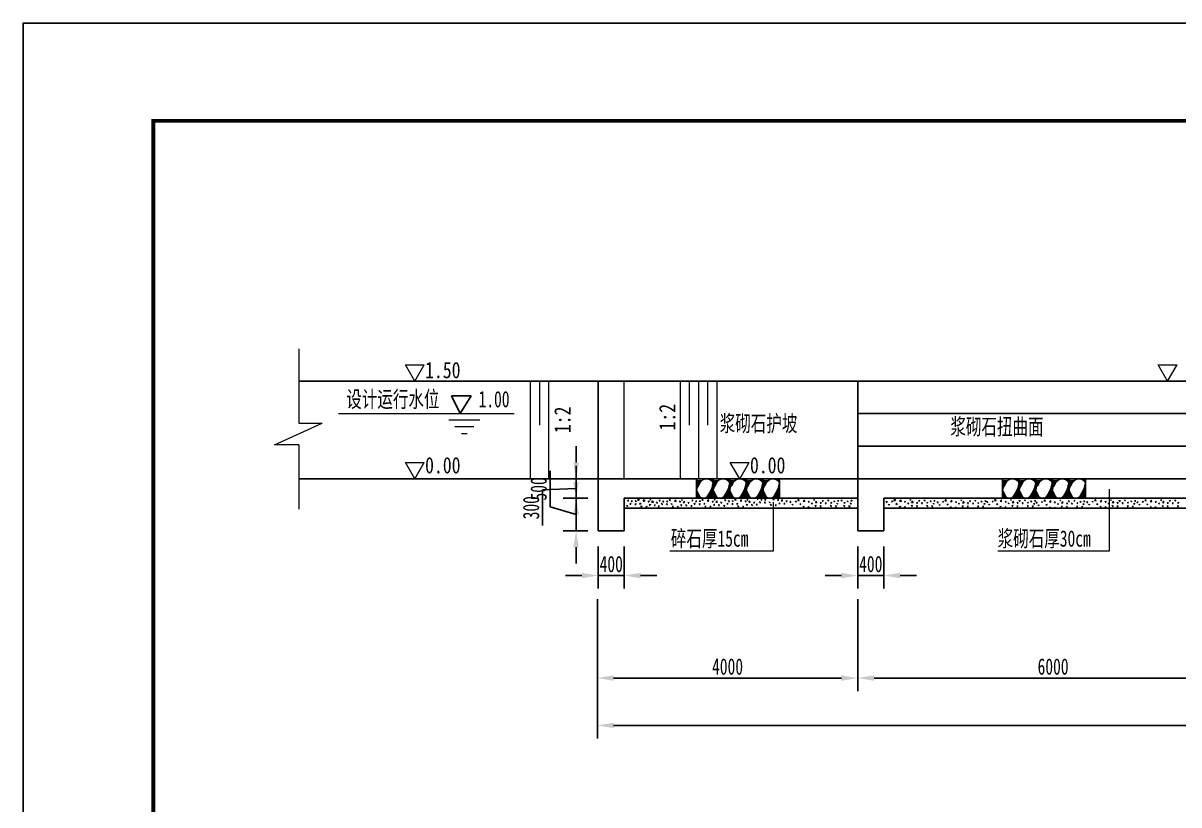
# Model space of a CAD drawing. Header units: millimetres. Extents: x 88 to 508, y 77 to 374.
# Drawn here: x 88.1 to 265.6, y 253.8 to 373.8 of the extents above; entities that cross this region are included whole.
import ezdxf
from ezdxf.lldxf.tags import DXFTag

# ---------------------------------------------------------------- set-up
doc = ezdxf.new("R2010")
doc.units = ezdxf.units.MM
doc.header["$LTSCALE"] = 35
doc.header["$PDMODE"] = 2
doc.header["$PDSIZE"] = 5
for name, color, linetype in [('SG001轮廓', 2, 'Continuous'), ('SG002辅助', 7, 'Continuous'), ('SG004标注', 9, 'Continuous'), ('SG006填充', 4, 'Continuous')]:
    doc.layers.add(name, color=color, linetype=linetype)
doc.styles.add('GB', font='SIMFANG.TTF', dxfattribs={"width": 0.7})
doc.styles.add('文字', font='SIMFANG.TTF', dxfattribs={"width": 0.8, "height": 2})
tags = doc.linetypes.add('DASHED2', pattern=[9.525, 6.35, -3.175]).pattern_tags.tags
tags[6:7] = [DXFTag(74, 4), DXFTag(75, 0), DXFTag(340, '0'), DXFTag(46, 1.0), DXFTag(50, 0.0), DXFTag(44, 0.0), DXFTag(45, 0.0)]
tags[4:5] = [DXFTag(74, 4), DXFTag(75, 0), DXFTag(340, '0'), DXFTag(46, 1.0), DXFTag(50, 0.0), DXFTag(44, 0.0), DXFTag(45, 0.0)]
doc.dimstyles.new('200', dxfattribs={"dimscale": 0, "dimtxt": 3, "dimasz": 2, "dimexe": 2, "dimexo": 0, "dimgap": 1, "dimtad": 1, "dimdec": 0, "dimlfac": 200, "dimdsep": 46, "dimtxsty": 'GB', "dimblk1": 'ARCHTICK', "dimblk2": 'ARCHTICK', "dimsah": 1, "dimcen": 2.5, "dimdle": 1.5, "dimclrd": 3, "dimclre": 3, "dimclrt": 7, "dimadec": 0, "dimazin": 0, "dimtfac": 1, "dimtdec": 4, "dimtmove": 1, "dimatfit": 3, "dimldrblk": 'ARCHTICK', "dimfxl": 1, "dimtolj": 1, "dimtzin": 0, "dimarcsym": 0})

# ---------------------------------------------------------------- blocks, each defined once
blk = doc.blocks.new('*D17')
at = {"layer": 'Defpoints', "color": 0, "transparency": 16777216}
for p in [(216.32, 285.43), (276.32, 285.43), (216.32, 273.3)]:
    blk.add_point(p, dxfattribs=at)
at = {"layer": 'SG002辅助', "color": 9, "lineweight": -2, "transparency": 16777216}
for p, q in [((216.32, 285.43), (216.32, 271.3)), ((276.32, 285.43), (276.32, 271.3)), ((273.82, 273.3), (218.82, 273.3))]:
    blk.add_line(p, q, dxfattribs=at)
at = {"layer": 'SG002辅助', "color": 9, "transparency": 16777216}
for points in [[(218.82, 273.71), (218.82, 272.88), (216.32, 273.3)], [(273.82, 273.71), (273.82, 272.88), (276.32, 273.3)]]:
    blk.add_solid(points, dxfattribs=at)
at = {"layer": 'SG002辅助', "color": 3, "lineweight": 13, "transparency": 16777216, "insert": (246.32, 275.05), "char_height": 2.5, "attachment_point": 5, "style": 'GB'}
blk.add_mtext('\\A1;6000', dxfattribs=at)
blk = doc.blocks.new('_ARCHTICK')
at = {"color": 0, "linetype": 'ByBlock', "const_width": 0.15}
blk.add_lwpolyline([(-0.5, -0.5), (0.5, 0.5)], dxfattribs=at)
blk = doc.blocks.new('*D44')
at = {"layer": 'Defpoints', "color": 0, "transparency": 16777216}
for p in [(176.32, 285.43), (216.32, 285.43), (176.32, 273.3)]:
    blk.add_point(p, dxfattribs=at)
at = {"layer": 'SG002辅助', "color": 9, "lineweight": -2, "transparency": 16777216}
for p, q in [((176.32, 285.43), (176.32, 271.3)), ((216.32, 285.43), (216.32, 271.3)), ((213.82, 273.3), (178.82, 273.3))]:
    blk.add_line(p, q, dxfattribs=at)
at = {"layer": 'SG002辅助', "color": 9, "transparency": 16777216}
for points in [[(178.82, 273.71), (178.82, 272.88), (176.32, 273.3)], [(213.82, 273.71), (213.82, 272.88), (216.32, 273.3)]]:
    blk.add_solid(points, dxfattribs=at)
at = {"layer": 'SG002辅助', "color": 3, "lineweight": 13, "transparency": 16777216, "insert": (196.32, 275.05), "char_height": 2.5, "attachment_point": 5, "style": 'GB'}
blk.add_mtext('\\A1;4000', dxfattribs=at)
blk = doc.blocks.new('*D45')
at = {"layer": 'Defpoints', "color": 0, "transparency": 16777216}
for p in [(176.32, 285.43), (456.32, 285.43), (456.32, 266.02)]:
    blk.add_point(p, dxfattribs=at)
at = {"layer": 'SG002辅助', "color": 9, "lineweight": -2, "transparency": 16777216}
for p, q in [((176.32, 285.43), (176.32, 264.02)), ((456.32, 285.43), (456.32, 264.02)), ((178.82, 266.02), (453.82, 266.02))]:
    blk.add_line(p, q, dxfattribs=at)
at = {"layer": 'SG002辅助', "color": 9, "transparency": 16777216}
for points in [[(178.82, 266.44), (178.82, 265.61), (176.32, 266.02)], [(453.82, 266.44), (453.82, 265.61), (456.32, 266.02)]]:
    blk.add_solid(points, dxfattribs=at)
at = {"layer": 'SG002辅助', "color": 3, "lineweight": 13, "transparency": 16777216, "insert": (316.32, 267.77), "char_height": 2.5, "attachment_point": 5, "style": 'GB'}
blk.add_mtext('\\A1;28000', dxfattribs=at)
blk = doc.blocks.new('*D46')
at = {"layer": 'Defpoints', "color": 0, "transparency": 16777216}
for p in [(176.45, 293.48), (180.45, 293.48), (180.45, 289.04)]:
    blk.add_point(p, dxfattribs=at)
at = {"layer": 'SG002辅助', "color": 9, "lineweight": -2, "transparency": 16777216}
for p, q in [((176.45, 293.48), (176.45, 287.04)), ((180.45, 293.48), (180.45, 287.04)), ((173.95, 289.04), (171.45, 289.04)), ((176.45, 289.04), (180.45, 289.04)), ((182.95, 289.04), (185.45, 289.04))]:
    blk.add_line(p, q, dxfattribs=at)
at = {"layer": 'SG002辅助', "color": 9, "transparency": 16777216}
for points in [[(173.95, 289.45), (173.95, 288.62), (176.45, 289.04)], [(182.95, 289.45), (182.95, 288.62), (180.45, 289.04)]]:
    blk.add_solid(points, dxfattribs=at)
at = {"layer": 'SG002辅助', "color": 3, "lineweight": 13, "transparency": 16777216, "insert": (178.45, 290.79), "char_height": 2.5, "attachment_point": 5, "style": 'GB'}
blk.add_mtext('\\A1;400', dxfattribs=at)
blk = doc.blocks.new('*D47')
at = {"layer": 'Defpoints', "color": 0, "transparency": 16777216}
for p in [(174.87, 303.89), (173.05, 300.89), (174.87, 300.89)]:
    blk.add_point(p, dxfattribs=at)
at = {"layer": 'SG002辅助', "color": 9, "lineweight": -2, "transparency": 16777216}
for p, q in [((173.05, 306.39), (173.05, 308.89)), ((174.87, 303.89), (171.05, 303.89)), ((173.05, 303.89), (173.05, 300.89)), ((173.05, 303.89), (173.05, 300.89)), ((173.05, 302.39), (167.9, 302.2)), ((167.9, 302.2), (167.9, 296.7)), ((174.87, 300.89), (171.05, 300.89)), ((173.05, 298.39), (173.05, 295.89))]:
    blk.add_line(p, q, dxfattribs=at)
at = {"layer": 'SG002辅助', "color": 9, "transparency": 16777216}
for points in [[(172.63, 306.39), (173.47, 306.39), (173.05, 303.89)], [(172.63, 298.39), (173.47, 298.39), (173.05, 300.89)]]:
    blk.add_solid(points, dxfattribs=at)
at = {"layer": 'SG002辅助', "color": 3, "lineweight": 13, "transparency": 16777216, "insert": (166.15, 299.45), "char_height": 2.5, "attachment_point": 5, "rotation": 90, "style": 'GB'}
blk.add_mtext('\\A1;300', dxfattribs=at)
blk = doc.blocks.new('*D48')
at = {"layer": 'Defpoints', "color": 0, "transparency": 16777216}
for p in [(174.87, 300.89), (173.05, 295.89), (174.87, 295.89)]:
    blk.add_point(p, dxfattribs=at)
at = {"layer": 'SG002辅助', "color": 9, "lineweight": -2, "transparency": 16777216}
for p, q in [((173.05, 303.39), (173.05, 305.89)), ((169.05, 299.59), (169.05, 305.09)), ((174.87, 300.89), (171.05, 300.89)), ((173.05, 300.89), (173.05, 295.89)), ((173.05, 300.89), (173.05, 295.89)), ((173.05, 298.39), (169.05, 299.59)), ((174.87, 295.89), (171.05, 295.89)), ((173.05, 293.39), (173.05, 290.89))]:
    blk.add_line(p, q, dxfattribs=at)
at = {"layer": 'SG002辅助', "color": 9, "transparency": 16777216}
for points in [[(172.63, 303.39), (173.47, 303.39), (173.05, 300.89)], [(172.63, 293.39), (173.47, 293.39), (173.05, 295.89)]]:
    blk.add_solid(points, dxfattribs=at)
at = {"layer": 'SG002辅助', "color": 3, "lineweight": 13, "transparency": 16777216, "insert": (167.3, 302.34), "char_height": 2.5, "attachment_point": 5, "rotation": 90, "style": 'GB'}
blk.add_mtext('\\A1;500', dxfattribs=at)
blk = doc.blocks.new('st1')
at = {"color": 12}
for points in [[(5, -20), (3.2, -18.3), (0.1, -12.2), (-0.1, -10.8), (0.8, -8.1), (1.9, -6.8), (3.5, -3.4), (6.1, -1.1), (8.2, -0.1), (11.2, -0.1), (13.5, -0.7), (16, -2.4), (16.9, -4.2), (15.5, -10.4), (13.2, -14.8), (10.9, -18.5), (8.7, -19.8), (7.6, -20)], [(0, -20), (0, 0), (17, 0), (17, -20)]]:
    blk.add_lwpolyline(points, close=True, dxfattribs=at)
for points in [[(0, -1), (6.2, -1), (0, 0), (8.3, 0)], [(0, 0), (8.3, 0), (11.3, 0), (13.4, 0)], [(11.3, 0), (13.4, 0), (11.3, 0), (13.4, -0.6)], [(13.6, 0), (16.4, 0), (14.3, -0.7)], [(16.9, -0.1), (16.9, -0.1), (13.7, 0)], [(13.7, 0), (13.7, 0), (14, -0.4)], [(1.8, -6.8), (3.5, -3.3), (-0.1, -6.8), (0, -3.2)], [(-0.1, -8.2), (-0.1, -8.2), (-0.1, -6.9), (1.7, -6.9)], [(-0.1, -6.9), (1.7, -6.9), (0.9, -8.1)], [(0, -10.5), (0.8, -8.2), (-0.1, -8.2)], [(3.5, -3.2), (6.1, -1.1), (0, -1.1)], [(0, -1.1), (0, -1.1), (0.1, -3.2)], [(3.5, -3.3), (0, -1.1), (0, -3.2)], [(0.1, -8.2), (0.1, -8.2), (0.3, -7.8), (0.7, -8.1)], [(0.9, -8.1), (0.9, -8.1), (0.1, -8.2)], [(0.3, -7.8), (0.7, -8.1), (0.7, -7.9), (0.6, -7.8)], [(15.5, -10.2), (10.9, -18.5), (17, -10.1), (17, -18.6)], [(13.4, -0.6), (13.7, -0.7), (13.4, -0.1), (13.7, -0.1)], [(13.4, -0.1), (13.7, -0.1), (13.7, -0.8), (16, -2.3)], [(13.7, -0.8), (16, -2.3), (16.9, -0.1)], [(14.3, -0.7), (14.3, -0.7), (15.1, -0.5), (16.8, -0.2)], [(15.1, -0.5), (16.8, -0.2), (16.2, -0.1)], [(16.9, -4.3), (15.6, -10.1), (16.9, -4.3), (16.9, -10.1)], [(16.1, -2.3), (17, -0.1), (16, -2.4), (17, -4.2)], [(3.2, -18.4), (0, -12), (0, -18.4)], [(0, -18.4), (3.3, -18.4), (0, -20), (5.1, -20)], [(7.9, -20), (17, -20), (8.5, -19.8), (17, -19.7)], [(8.7, -19.8), (17, -19.8), (8.6, -19.8), (16.9, -19.8)], [(10.9, -18.6), (16.9, -18.6), (8.7, -19.8), (17, -19.8)]]:
    blk.add_solid(points, dxfattribs=at)
blk = doc.blocks.new('*D58')
at = {"layer": 'Defpoints', "color": 0, "transparency": 16777216}
for p in [(216.32, 293.48), (220.32, 293.48), (220.32, 289.04)]:
    blk.add_point(p, dxfattribs=at)
at = {"layer": 'SG002辅助', "color": 9, "lineweight": -2, "transparency": 16777216}
for p, q in [((216.32, 293.48), (216.32, 287.04)), ((220.32, 293.48), (220.32, 287.04)), ((213.82, 289.04), (211.32, 289.04)), ((216.32, 289.04), (220.32, 289.04)), ((222.82, 289.04), (225.32, 289.04))]:
    blk.add_line(p, q, dxfattribs=at)
at = {"layer": 'SG002辅助', "color": 9, "transparency": 16777216}
for points in [[(213.82, 289.45), (213.82, 288.62), (216.32, 289.04)], [(222.82, 289.45), (222.82, 288.62), (220.32, 289.04)]]:
    blk.add_solid(points, dxfattribs=at)
at = {"layer": 'SG002辅助', "color": 3, "lineweight": 13, "transparency": 16777216, "insert": (218.32, 290.79), "char_height": 2.5, "attachment_point": 5, "style": 'GB'}
blk.add_mtext('\\A1;400', dxfattribs=at)

msp = doc.modelspace()

# ---------------------------------------------------------------- linework, layer by layer
at = {"layer": 'SG001轮廓', "color": 2}
for p, q in [((176.452, 318.889), (130.47, 318.889)), ((176.452, 299.889), (176.452, 318.889)), ((216.32, 318.889), (176.452, 318.889)), ((216.32, 318.889), (276.32, 318.889)), ((216.32, 299.389), (216.32, 318.889)), ((176.452, 303.889), (130.47, 303.889)), ((176.424, 303.889), (216.32, 303.889)), ((276.32, 303.889), (216.32, 303.889)), ((176.452, 300.889), (176.452, 295.889)), ((180.452, 300.889), (216.32, 300.889)), ((180.452, 300.889), (180.452, 295.889)), ((182.083, 299.961), (182.205, 300.107)), ((182.106, 300.463), (182.284, 300.531)), ((182.106, 300.462), (182.232, 300.376)), ((182.236, 299.938), (182.206, 300.097)), ((182.233, 300.377), (182.284, 300.53)), ((182.49, 300.62), (182.64, 300.777)), ((182.491, 300.616), (182.717, 300.581)), ((182.716, 300.584), (182.64, 300.777)), ((182.795, 300.058), (182.973, 300.126)), ((182.795, 300.057), (182.921, 299.972)), ((182.922, 299.972), (182.973, 300.126)), ((183.344, 300.479), (183.542, 300.685)), ((183.346, 300.475), (183.572, 300.44)), ((183.571, 300.442), (183.543, 300.684)), ((184.099, 300.368), (184.25, 300.355)), ((184.101, 300.368), (184.224, 300.514)), ((184.254, 300.345), (184.225, 300.504)), ((184.376, 300.693), (184.503, 300.608)), ((184.377, 300.694), (184.537, 300.707)), ((184.503, 300.608), (184.537, 300.707)), ((184.648, 300.295), (184.846, 300.501)), ((184.649, 300.291), (184.875, 300.256)), ((184.874, 300.259), (184.846, 300.5)), ((215.136, 300.103), (215.314, 300.172)), ((215.136, 300.102), (215.262, 300.017)), ((215.263, 300.017), (215.315, 300.171)), ((215.276, 300.48), (215.428, 300.467)), ((215.279, 300.481), (215.401, 300.627)), ((215.432, 300.457), (215.402, 300.616)), ((216.32, 300.889), (216.32, 295.889)), ((220.32, 300.889), (276.32, 300.889)), ((220.32, 300.889), (220.32, 295.889)), ((220.679, 300.284), (220.831, 300.271)), ((220.682, 300.285), (220.804, 300.43)), ((220.788, 300.291), (220.788, 300.291)), ((220.835, 300.261), (220.805, 300.42)), ((221.499, 300.423), (221.677, 300.491)), ((221.499, 300.421), (221.625, 300.336)), ((221.626, 300.337), (221.677, 300.49)), ((221.882, 300.58), (222.032, 300.736)), ((221.884, 300.576), (222.11, 300.541)), ((222.109, 300.544), (222.032, 300.736)), ((222.188, 300.018), (222.366, 300.086)), ((222.315, 299.932), (222.366, 300.086)), ((222.737, 300.439), (222.935, 300.645)), ((222.739, 300.434), (222.965, 300.399)), ((222.964, 300.402), (222.935, 300.643)), ((223.491, 300.328), (223.643, 300.314)), ((223.494, 300.328), (223.617, 300.474)), ((180.452, 299.389), (216.32, 299.389)), ((182.08, 299.961), (182.232, 299.948)), ((182.984, 299.602), (183.136, 299.589)), ((182.987, 299.602), (183.109, 299.748)), ((183.14, 299.579), (183.11, 299.738)), ((183.748, 299.56), (183.9, 299.547)), ((183.751, 299.561), (183.874, 299.707)), ((183.904, 299.537), (183.875, 299.696)), ((184.3, 299.84), (184.452, 299.827)), ((184.303, 299.841), (184.425, 299.987)), ((184.456, 299.817), (184.426, 299.976)), ((185.064, 299.799), (185.216, 299.785)), ((185.067, 299.799), (185.19, 299.945)), ((214.934, 299.629), (215.086, 299.615)), ((214.937, 299.629), (215.059, 299.775)), ((215.09, 299.605), (215.06, 299.765)), ((220.32, 299.389), (276.32, 299.389)), ((221.009, 299.85), (221.126, 299.99)), ((221.151, 299.85), (221.126, 299.99)), ((222.188, 300.017), (222.314, 299.932)), ((222.717, 299.532), (222.869, 299.519)), ((222.72, 299.533), (222.842, 299.679)), ((222.873, 299.509), (222.843, 299.668)), ((223.481, 299.491), (223.633, 299.477)), ((223.484, 299.491), (223.606, 299.637)), ((176.452, 295.889), (180.452, 295.889)), ((216.32, 295.889), (220.32, 295.889))]:
    msp.add_line(p, q, dxfattribs=at)
at = {"layer": 'SG001轮廓', "color": 7, "linetype": 'DASHED2', "lineweight": 13, "ltscale": 0.02}
msp.add_line((180.452, 303.889), (180.452, 318.889), dxfattribs=at)
at = {"layer": 'SG001轮廓', "color": 7}
msp.add_lwpolyline([(88.111, 76.844), (508.111, 76.844), (508.111, 373.844), (88.111, 373.844)], close=True, dxfattribs=at)
at = {"layer": 'SG001轮廓', "color": 7, "const_width": 0.6}
msp.add_lwpolyline([(108.111, 91.844), (493.111, 91.844), (493.111, 358.844), (108.111, 358.844)], close=True, dxfattribs=at)
at = {"layer": 'SG002辅助', "color": 9, "lineweight": 13}
for p, q in [((130.47, 323.821), (130.47, 312.435)), ((166.016, 318.889), (166.016, 303.889)), ((167.416, 318.889), (167.416, 312.147)), ((168.816, 318.889), (168.816, 303.889)), ((189.046, 318.889), (189.046, 303.889)), ((190.446, 318.889), (190.446, 312.147)), ((191.846, 318.889), (191.846, 311.318)), ((191.846, 318.889), (191.846, 303.889)), ((193.246, 318.889), (193.246, 312.147)), ((194.646, 318.889), (194.646, 303.889)), ((126.723, 309.109), (134.051, 312.435)), ((130.47, 312.435), (134.051, 312.435)), ((130.47, 309.109), (126.723, 309.109)), ((130.47, 309.109), (130.47, 299.234))]:
    msp.add_line(p, q, dxfattribs=at)
at = {"layer": 'SG002辅助', "color": 4, "lineweight": 13}
for p, q in [((136.531, 313.889), (163.559, 313.889)), ((158.262, 312.882), (153.51, 312.882)), ((157.333, 311.863), (154.441, 311.863)), ((156.345, 310.78), (155.431, 310.78)), ((254.936, 302.308), (254.936, 292.755)), ((203.334, 300.294), (203.334, 292.755)), ((203.334, 292.755), (187.447, 292.755)), ((254.936, 292.755), (237.821, 292.755))]:
    msp.add_line(p, q, dxfattribs=at)
at = {"layer": 'SG002辅助', "color": 4}
for p, q in [((216.32, 313.889), (276.32, 313.889)), ((216.32, 308.889), (276.32, 308.889))]:
    msp.add_line(p, q, dxfattribs=at)
at = {"layer": 'SG004标注', "color": 4, "lineweight": 0}
for p, q in [((148.286, 318.889), (146.843, 321.389)), ((146.843, 321.389), (149.729, 321.389)), ((148.286, 318.889), (149.729, 321.389)), ((263.922, 318.889), (262.478, 321.389)), ((262.478, 321.389), (265.365, 321.389)), ((263.922, 318.889), (265.365, 321.389)), ((146.843, 306.389), (149.729, 306.389)), ((148.286, 303.889), (146.843, 306.389)), ((148.286, 303.889), (149.729, 306.389)), ((196.744, 306.389), (199.631, 306.389)), ((198.187, 303.889), (196.744, 306.389)), ((198.187, 303.889), (199.631, 306.389))]:
    msp.add_line(p, q, dxfattribs=at)
at = {"layer": 'SG004标注', "color": 4}
for p, q in [((156.928, 316.64), (153.898, 316.64)), ((153.898, 316.64), (155.269, 313.902)), ((155.269, 313.902), (156.928, 316.64))]:
    msp.add_line(p, q, dxfattribs=at)
at = {"layer": 'SG006填充', "lineweight": 0}
for p, q in [((180.966, 300.53), (181.117, 300.516)), ((180.968, 300.53), (181.091, 300.676)), ((181.121, 300.506), (181.092, 300.666)), ((181.318, 300.003), (181.441, 300.149)), ((181.471, 299.979), (181.442, 300.138)), ((181.535, 300.4), (181.687, 300.387)), ((181.538, 300.401), (181.66, 300.547)), ((181.691, 300.377), (181.661, 300.536)), ((185.402, 300.184), (185.554, 300.171)), ((185.405, 300.185), (185.527, 300.33)), ((185.558, 300.161), (185.528, 300.32)), ((185.806, 300.503), (185.958, 300.49)), ((185.809, 300.504), (185.931, 300.65)), ((185.962, 300.48), (185.933, 300.639)), ((186.159, 299.977), (186.281, 300.123)), ((186.312, 299.953), (186.282, 300.112)), ((186.375, 300.374), (186.527, 300.361)), ((186.378, 300.375), (186.501, 300.521)), ((186.531, 300.351), (186.502, 300.51)), ((186.923, 299.935), (187.046, 300.081)), ((186.947, 300.436), (187.125, 300.505)), ((186.947, 300.435), (187.073, 300.35)), ((187.076, 299.911), (187.047, 300.071)), ((187.073, 300.351), (187.125, 300.504)), ((187.33, 300.594), (187.48, 300.75)), ((187.332, 300.59), (187.558, 300.555)), ((187.557, 300.557), (187.48, 300.75)), ((187.636, 300.032), (187.814, 300.1)), ((187.762, 299.946), (187.814, 300.1)), ((188.185, 300.453), (188.383, 300.659)), ((188.187, 300.448), (188.412, 300.413)), ((188.411, 300.416), (188.383, 300.657)), ((188.939, 300.342), (189.091, 300.328)), ((188.942, 300.342), (189.064, 300.488)), ((189.095, 300.318), (189.066, 300.478)), ((189.217, 300.668), (189.377, 300.681)), ((189.217, 300.667), (189.343, 300.582)), ((189.344, 300.582), (189.377, 300.681)), ((189.488, 300.269), (189.686, 300.475)), ((189.49, 300.264), (189.716, 300.229)), ((189.715, 300.232), (189.687, 300.473)), ((190.243, 300.158), (190.394, 300.144)), ((190.245, 300.158), (190.368, 300.304)), ((190.398, 300.135), (190.369, 300.294)), ((190.829, 300.535), (190.981, 300.522)), ((190.832, 300.535), (190.954, 300.681)), ((190.985, 300.512), (190.956, 300.671)), ((191.182, 300.008), (191.304, 300.154)), ((191.335, 299.985), (191.305, 300.144)), ((191.398, 300.406), (191.55, 300.392)), ((191.401, 300.406), (191.523, 300.552)), ((191.554, 300.382), (191.525, 300.542)), ((191.946, 299.967), (192.069, 300.113)), ((191.969, 300.467), (192.096, 300.382)), ((191.97, 300.468), (192.148, 300.536)), ((192.099, 299.943), (192.07, 300.102)), ((192.096, 300.382), (192.148, 300.536)), ((192.353, 300.626), (192.503, 300.782)), ((192.355, 300.621), (192.581, 300.586)), ((192.579, 300.589), (192.503, 300.782)), ((192.658, 300.062), (192.785, 299.977)), ((192.659, 300.064), (192.837, 300.132)), ((192.785, 299.978), (192.837, 300.131)), ((193.208, 300.484), (193.406, 300.691)), ((193.209, 300.48), (193.435, 300.445)), ((193.434, 300.448), (193.406, 300.689)), ((193.962, 300.373), (194.114, 300.36)), ((193.965, 300.374), (194.087, 300.52)), ((194.118, 300.35), (194.089, 300.509)), ((194.24, 300.7), (194.4, 300.712)), ((194.24, 300.698), (194.366, 300.613)), ((194.367, 300.614), (194.4, 300.712)), ((194.511, 300.301), (194.709, 300.507)), ((194.513, 300.296), (194.739, 300.261)), ((194.738, 300.264), (194.71, 300.505)), ((195.266, 300.189), (195.417, 300.176)), ((195.268, 300.19), (195.391, 300.336)), ((195.421, 300.166), (195.392, 300.325)), ((195.88, 300.553), (196.031, 300.54)), ((195.882, 300.554), (196.005, 300.7)), ((196.035, 300.53), (196.006, 300.689)), ((196.232, 300.026), (196.355, 300.172)), ((196.385, 300.003), (196.356, 300.162)), ((196.449, 300.424), (196.601, 300.411)), ((196.452, 300.424), (196.574, 300.57)), ((196.605, 300.401), (196.575, 300.56)), ((196.997, 299.985), (197.119, 300.131)), ((197.02, 300.486), (197.198, 300.555)), ((197.02, 300.485), (197.146, 300.4)), ((197.15, 299.961), (197.12, 300.12)), ((197.147, 300.4), (197.198, 300.554)), ((197.404, 300.644), (197.554, 300.8)), ((197.405, 300.639), (197.631, 300.604)), ((197.63, 300.607), (197.554, 300.8)), ((197.709, 300.082), (197.887, 300.15)), ((197.709, 300.08), (197.835, 299.995)), ((197.836, 299.996), (197.887, 300.149)), ((198.258, 300.503), (198.456, 300.709)), ((198.26, 300.498), (198.486, 300.463)), ((198.485, 300.466), (198.457, 300.707)), ((199.013, 300.391), (199.164, 300.378)), ((199.015, 300.392), (199.138, 300.538)), ((199.168, 300.368), (199.139, 300.527)), ((199.29, 300.717), (199.417, 300.631)), ((199.291, 300.718), (199.451, 300.731)), ((199.417, 300.632), (199.451, 300.731)), ((199.562, 300.319), (199.76, 300.525)), ((199.563, 300.314), (199.789, 300.279)), ((199.788, 300.282), (199.76, 300.523)), ((200.316, 300.208), (200.468, 300.194)), ((200.319, 300.208), (200.441, 300.354)), ((200.472, 300.184), (200.442, 300.344)), ((200.732, 299.91), (200.855, 300.056)), ((200.885, 299.887), (200.856, 300.046)), ((200.872, 300.763), (201.024, 300.75)), ((200.875, 300.763), (200.997, 300.909)), ((201.028, 300.74), (200.998, 300.899)), ((201.222, 300.236), (201.373, 300.222)), ((201.224, 300.236), (201.347, 300.382)), ((201.377, 300.212), (201.348, 300.372)), ((201.441, 300.634), (201.593, 300.62)), ((201.444, 300.634), (201.566, 300.78)), ((201.597, 300.61), (201.567, 300.77)), ((201.986, 300.194), (202.138, 300.181)), ((201.989, 300.195), (202.111, 300.341)), ((202.012, 300.696), (202.19, 300.764)), ((202.012, 300.695), (202.139, 300.609)), ((202.142, 300.171), (202.112, 300.33)), ((202.139, 300.61), (202.191, 300.764)), ((202.701, 300.291), (202.879, 300.36)), ((202.701, 300.29), (202.828, 300.205)), ((202.828, 300.206), (202.88, 300.359)), ((203.251, 300.712), (203.448, 300.918)), ((203.252, 300.708), (203.478, 300.673)), ((203.477, 300.676), (203.449, 300.917)), ((204.005, 300.601), (204.157, 300.588)), ((204.008, 300.601), (204.13, 300.747)), ((204.161, 300.578), (204.131, 300.737)), ((204.206, 300.073), (204.358, 300.06)), ((204.209, 300.074), (204.332, 300.22)), ((204.362, 300.05), (204.333, 300.209)), ((204.554, 300.528), (204.752, 300.735)), ((204.556, 300.524), (204.782, 300.489)), ((204.78, 300.492), (204.752, 300.733)), ((204.973, 300.032), (205.096, 300.178)), ((205.126, 300.009), (205.097, 300.168)), ((205.308, 300.417), (205.46, 300.404)), ((205.311, 300.418), (205.434, 300.564)), ((205.464, 300.394), (205.435, 300.553)), ((205.888, 300.283), (206.04, 300.27)), ((205.891, 300.284), (206.013, 300.43)), ((205.997, 300.291), (205.997, 300.291)), ((206.044, 300.26), (206.015, 300.419)), ((206.708, 300.421), (206.835, 300.335)), ((206.709, 300.422), (206.886, 300.49)), ((206.835, 300.336), (206.887, 300.489)), ((207.092, 300.579), (207.242, 300.736)), ((207.094, 300.575), (207.319, 300.54)), ((207.318, 300.543), (207.242, 300.736)), ((207.398, 300.017), (207.575, 300.086)), ((207.524, 299.931), (207.576, 300.085)), ((207.947, 300.438), (208.144, 300.644)), ((207.948, 300.434), (208.174, 300.399)), ((208.173, 300.401), (208.145, 300.643)), ((208.701, 300.327), (208.853, 300.314)), ((208.704, 300.327), (208.826, 300.473)), ((208.857, 300.304), (208.827, 300.463)), ((209.18, 300.13), (209.307, 300.045)), ((209.181, 300.131), (209.358, 300.199)), ((209.307, 300.045), (209.359, 300.199)), ((209.531, 300.67), (209.658, 300.585)), ((209.532, 300.672), (209.691, 300.685)), ((209.658, 300.586), (209.691, 300.685)), ((209.803, 300.273), (210.001, 300.479)), ((209.804, 300.268), (210.03, 300.233)), ((210.029, 300.236), (210.001, 300.477)), ((210.557, 300.162), (210.709, 300.148)), ((210.56, 300.162), (210.682, 300.308)), ((210.713, 300.138), (210.683, 300.298)), ((210.869, 300.479), (211.021, 300.465)), ((210.872, 300.479), (210.995, 300.625)), ((211.025, 300.456), (210.996, 300.615)), ((211.321, 300.12), (211.473, 300.107)), ((211.324, 300.12), (211.447, 300.266)), ((211.477, 300.097), (211.448, 300.256)), ((211.68, 300.61), (211.807, 300.524)), ((211.681, 300.611), (211.859, 300.679)), ((211.807, 300.525), (211.859, 300.678)), ((212.132, 300.251), (212.259, 300.166)), ((212.133, 300.252), (212.311, 300.32)), ((212.259, 300.166), (212.311, 300.32)), ((212.636, 300.462), (212.814, 300.53)), ((212.636, 300.461), (212.762, 300.376)), ((212.763, 300.376), (212.814, 300.53)), ((213.088, 300.103), (213.266, 300.172)), ((213.088, 300.102), (213.214, 300.017)), ((213.215, 300.017), (213.266, 300.171)), ((213.227, 300.48), (213.379, 300.467)), ((213.23, 300.481), (213.353, 300.627)), ((213.383, 300.457), (213.354, 300.616)), ((213.729, 300.611), (213.907, 300.679)), ((213.729, 300.61), (213.855, 300.524)), ((213.856, 300.525), (213.907, 300.678)), ((214.181, 300.252), (214.359, 300.32)), ((214.181, 300.251), (214.307, 300.166)), ((214.308, 300.166), (214.359, 300.32)), ((214.684, 300.462), (214.862, 300.53)), ((214.684, 300.461), (214.811, 300.376)), ((214.811, 300.376), (214.863, 300.53)), ((223.647, 300.305), (223.618, 300.464)), ((223.971, 300.132), (224.149, 300.2)), ((223.971, 300.131), (224.097, 300.045)), ((224.098, 300.046), (224.149, 300.2)), ((224.322, 300.673), (224.482, 300.685)), ((224.322, 300.671), (224.448, 300.586)), ((224.449, 300.587), (224.482, 300.685)), ((224.593, 300.273), (224.791, 300.48)), ((224.595, 300.269), (224.821, 300.234)), ((224.82, 300.237), (224.792, 300.478)), ((225.348, 300.162), (225.499, 300.149)), ((225.35, 300.163), (225.473, 300.309)), ((225.503, 300.139), (225.474, 300.298)), ((225.66, 300.48), (225.812, 300.466)), ((225.663, 300.48), (225.785, 300.626)), ((225.816, 300.456), (225.786, 300.616)), ((226.112, 300.121), (226.264, 300.108)), ((226.115, 300.121), (226.237, 300.267)), ((226.268, 300.098), (226.238, 300.257)), ((226.471, 300.612), (226.649, 300.68)), ((226.471, 300.61), (226.597, 300.525)), ((226.598, 300.526), (226.649, 300.679)), ((226.923, 300.253), (227.101, 300.321)), ((226.923, 300.252), (227.049, 300.166)), ((227.05, 300.167), (227.101, 300.321)), ((227.426, 300.463), (227.604, 300.531)), ((227.426, 300.462), (227.553, 300.376)), ((227.553, 300.377), (227.605, 300.53)), ((227.878, 300.104), (228.056, 300.172)), ((227.878, 300.103), (228.004, 300.018)), ((228.005, 300.018), (228.057, 300.172)), ((228.018, 300.481), (228.17, 300.468)), ((228.021, 300.482), (228.143, 300.628)), ((228.174, 300.458), (228.144, 300.617)), ((228.497, 300.235), (228.649, 300.222)), ((228.5, 300.236), (228.622, 300.382)), ((228.606, 300.243), (228.606, 300.243)), ((228.653, 300.212), (228.623, 300.371)), ((229.317, 300.374), (229.495, 300.442)), ((229.317, 300.373), (229.443, 300.287)), ((229.444, 300.288), (229.495, 300.441)), ((229.701, 300.531), (229.851, 300.688)), ((229.702, 300.527), (229.928, 300.492)), ((229.927, 300.495), (229.851, 300.688)), ((230.006, 299.969), (230.184, 300.037)), ((230.133, 299.883), (230.184, 300.037)), ((230.555, 300.39), (230.753, 300.596)), ((230.557, 300.386), (230.783, 300.351)), ((230.782, 300.353), (230.754, 300.595)), ((231.31, 300.279), (231.461, 300.266)), ((231.312, 300.279), (231.435, 300.425)), ((231.465, 300.256), (231.436, 300.415)), ((231.789, 300.083), (231.967, 300.151)), ((231.789, 300.082), (231.915, 299.997)), ((231.916, 299.997), (231.967, 300.151)), ((232.14, 300.624), (232.3, 300.636)), ((232.14, 300.622), (232.266, 300.537)), ((232.267, 300.538), (232.3, 300.636)), ((232.411, 300.225), (232.609, 300.431)), ((232.413, 300.22), (232.639, 300.185)), ((232.638, 300.188), (232.61, 300.429)), ((233.166, 300.113), (233.317, 300.1)), ((233.168, 300.114), (233.291, 300.26)), ((233.321, 300.09), (233.292, 300.249)), ((233.478, 300.431), (233.63, 300.417)), ((233.481, 300.431), (233.603, 300.577)), ((233.634, 300.407), (233.605, 300.567)), ((233.93, 300.072), (234.082, 300.059)), ((233.933, 300.072), (234.055, 300.218)), ((234.086, 300.049), (234.056, 300.208)), ((234.289, 300.563), (234.467, 300.631)), ((234.289, 300.561), (234.415, 300.476)), ((234.416, 300.477), (234.468, 300.63)), ((234.741, 300.204), (234.919, 300.272)), ((234.741, 300.203), (234.867, 300.118)), ((234.868, 300.118), (234.92, 300.272)), ((235.244, 300.413), (235.371, 300.327)), ((235.245, 300.414), (235.422, 300.482)), ((235.371, 300.328), (235.423, 300.482)), ((235.696, 300.054), (235.823, 299.969)), ((235.697, 300.055), (235.874, 300.123)), ((235.823, 299.969), (235.875, 300.123)), ((235.836, 300.432), (235.988, 300.419)), ((235.839, 300.433), (235.961, 300.579)), ((235.992, 300.409), (235.963, 300.568)), ((236.127, 300.283), (236.279, 300.27)), ((236.13, 300.284), (236.253, 300.43)), ((236.237, 300.291), (236.237, 300.291)), ((236.283, 300.26), (236.254, 300.419)), ((236.947, 300.421), (237.074, 300.336)), ((236.948, 300.422), (237.125, 300.49)), ((237.074, 300.336), (237.126, 300.49)), ((237.331, 300.58), (237.481, 300.736)), ((237.333, 300.575), (237.559, 300.54)), ((237.557, 300.543), (237.481, 300.736)), ((237.637, 300.017), (237.814, 300.086)), ((237.763, 299.932), (237.815, 300.085)), ((238.186, 300.438), (238.384, 300.644)), ((238.187, 300.434), (238.413, 300.399)), ((238.412, 300.402), (238.384, 300.643)), ((238.94, 300.327), (239.092, 300.314)), ((238.943, 300.328), (239.065, 300.474)), ((239.096, 300.304), (239.066, 300.463)), ((239.419, 300.13), (239.546, 300.045)), ((239.42, 300.131), (239.597, 300.2)), ((239.546, 300.045), (239.598, 300.199)), ((239.77, 300.671), (239.897, 300.585)), ((239.771, 300.672), (239.93, 300.685)), ((239.897, 300.586), (239.93, 300.685)), ((240.042, 300.273), (240.24, 300.479)), ((240.043, 300.268), (240.269, 300.233)), ((240.268, 300.236), (240.24, 300.477)), ((240.796, 300.162), (240.948, 300.148)), ((240.799, 300.162), (240.921, 300.308)), ((240.952, 300.138), (240.922, 300.298)), ((241.108, 300.479), (241.26, 300.466)), ((241.111, 300.479), (241.234, 300.625)), ((241.264, 300.456), (241.235, 300.615)), ((241.56, 300.12), (241.712, 300.107)), ((241.563, 300.121), (241.686, 300.267)), ((241.716, 300.097), (241.687, 300.256)), ((241.92, 300.611), (242.098, 300.679)), ((241.92, 300.61), (242.046, 300.524)), ((242.046, 300.525), (242.098, 300.679)), ((242.371, 300.251), (242.498, 300.166)), ((242.372, 300.252), (242.55, 300.32)), ((242.498, 300.166), (242.55, 300.32)), ((242.875, 300.462), (243.053, 300.53)), ((242.875, 300.461), (243.001, 300.376)), ((243.002, 300.376), (243.053, 300.53)), ((243.327, 300.103), (243.505, 300.172)), ((243.327, 300.102), (243.453, 300.017)), ((243.454, 300.018), (243.505, 300.171)), ((243.467, 300.48), (243.618, 300.467)), ((243.469, 300.481), (243.592, 300.627)), ((243.622, 300.457), (243.593, 300.616)), ((243.702, 300.196), (243.854, 300.183)), ((243.705, 300.197), (243.828, 300.343)), ((243.812, 300.204), (243.812, 300.204)), ((243.858, 300.173), (243.829, 300.332)), ((244.523, 300.335), (244.701, 300.403)), ((244.523, 300.334), (244.649, 300.248)), ((244.649, 300.249), (244.701, 300.403)), ((244.906, 300.493), (245.056, 300.649)), ((244.908, 300.488), (245.134, 300.453)), ((245.132, 300.456), (245.056, 300.649)), ((245.761, 300.351), (245.959, 300.557)), ((245.762, 300.347), (245.988, 300.312)), ((245.987, 300.315), (245.959, 300.556)), ((246.515, 300.24), (246.667, 300.227)), ((246.518, 300.241), (246.64, 300.386)), ((246.671, 300.217), (246.642, 300.376)), ((246.994, 300.043), (247.121, 299.958)), ((246.995, 300.044), (247.173, 300.113)), ((247.121, 299.958), (247.173, 300.112)), ((247.346, 300.585), (247.506, 300.598)), ((247.346, 300.584), (247.472, 300.498)), ((247.473, 300.499), (247.506, 300.598)), ((247.617, 300.186), (247.815, 300.392)), ((247.619, 300.181), (247.844, 300.146)), ((247.843, 300.149), (247.815, 300.39)), ((248.371, 300.075), (248.523, 300.061)), ((248.374, 300.075), (248.496, 300.221)), ((248.527, 300.051), (248.498, 300.211)), ((248.684, 300.392), (248.835, 300.379)), ((248.686, 300.392), (248.809, 300.538)), ((248.839, 300.369), (248.81, 300.528)), ((249.138, 300.034), (249.261, 300.18)), ((249.291, 300.01), (249.262, 300.169)), ((249.495, 300.524), (249.673, 300.592)), ((249.495, 300.523), (249.621, 300.437)), ((249.622, 300.438), (249.673, 300.592)), ((249.947, 300.165), (250.125, 300.233)), ((249.947, 300.164), (250.073, 300.079)), ((250.074, 300.079), (250.125, 300.233)), ((250.45, 300.375), (250.628, 300.443)), ((250.45, 300.374), (250.576, 300.289)), ((250.577, 300.289), (250.628, 300.443)), ((250.902, 300.016), (251.08, 300.085)), ((251.029, 299.931), (251.08, 300.084)), ((251.042, 300.393), (251.194, 300.38)), ((251.045, 300.394), (251.167, 300.54)), ((251.198, 300.37), (251.168, 300.529)), ((251.493, 300.27), (251.645, 300.257)), ((251.496, 300.271), (251.618, 300.417)), ((251.602, 300.278), (251.602, 300.278)), ((251.649, 300.247), (251.619, 300.406)), ((252.313, 300.409), (252.491, 300.477)), ((252.313, 300.408), (252.439, 300.322)), ((252.44, 300.323), (252.491, 300.477)), ((252.697, 300.566), (252.847, 300.723)), ((252.698, 300.562), (252.924, 300.527)), ((252.923, 300.53), (252.847, 300.723)), ((253.002, 300.004), (253.18, 300.073)), ((253.129, 299.919), (253.18, 300.072)), ((253.551, 300.425), (253.749, 300.631)), ((253.553, 300.421), (253.779, 300.386)), ((253.778, 300.389), (253.75, 300.63)), ((254.306, 300.314), (254.457, 300.301)), ((254.308, 300.314), (254.431, 300.46)), ((254.461, 300.291), (254.432, 300.45)), ((254.785, 300.118), (254.963, 300.186)), ((254.785, 300.117), (254.911, 300.032)), ((254.912, 300.032), (254.963, 300.186)), ((255.136, 300.659), (255.296, 300.672)), ((255.136, 300.658), (255.262, 300.572)), ((255.263, 300.573), (255.296, 300.672)), ((255.407, 300.26), (255.605, 300.466)), ((255.409, 300.255), (255.635, 300.22)), ((255.634, 300.223), (255.606, 300.464)), ((256.162, 300.149), (256.314, 300.135)), ((256.165, 300.149), (256.287, 300.295)), ((256.318, 300.125), (256.288, 300.285)), ((256.474, 300.466), (256.626, 300.453)), ((256.477, 300.466), (256.599, 300.612)), ((256.63, 300.443), (256.601, 300.602)), ((256.926, 300.107), (257.078, 300.094)), ((256.929, 300.108), (257.051, 300.253)), ((257.082, 300.084), (257.053, 300.243)), ((257.285, 300.598), (257.463, 300.666)), ((257.285, 300.597), (257.412, 300.511)), ((257.412, 300.512), (257.464, 300.666)), ((257.737, 300.239), (257.915, 300.307)), ((257.737, 300.238), (257.864, 300.153)), ((257.864, 300.153), (257.916, 300.307)), ((258.24, 300.448), (258.367, 300.363)), ((258.241, 300.449), (258.419, 300.517)), ((258.367, 300.363), (258.419, 300.517)), ((258.692, 300.089), (258.819, 300.004)), ((258.693, 300.09), (258.87, 300.159)), ((258.819, 300.004), (258.871, 300.158)), ((258.832, 300.467), (258.984, 300.454)), ((258.835, 300.468), (258.957, 300.614)), ((258.988, 300.444), (258.959, 300.603)), ((259.197, 300.265), (259.349, 300.252)), ((259.2, 300.265), (259.323, 300.411)), ((259.307, 300.272), (259.307, 300.272)), ((259.353, 300.242), (259.324, 300.401)), ((260.018, 300.404), (260.196, 300.472)), ((260.018, 300.402), (260.144, 300.317)), ((260.144, 300.318), (260.196, 300.471)), ((260.401, 300.561), (260.551, 300.717)), ((260.403, 300.557), (260.629, 300.522)), ((260.627, 300.525), (260.551, 300.717)), ((260.707, 299.999), (260.885, 300.067)), ((260.833, 299.913), (260.885, 300.067)), ((261.256, 300.42), (261.454, 300.626)), ((261.257, 300.415), (261.483, 300.38)), ((261.482, 300.383), (261.454, 300.624)), ((262.01, 300.309), (262.162, 300.295)), ((262.013, 300.309), (262.135, 300.455)), ((262.166, 300.285), (262.137, 300.445)), ((262.489, 300.112), (262.616, 300.026)), ((262.49, 300.113), (262.668, 300.181)), ((262.616, 300.027), (262.668, 300.181)), ((262.841, 300.653), (263.001, 300.666)), ((262.841, 300.652), (262.967, 300.567)), ((262.968, 300.568), (263.001, 300.666)), ((263.112, 300.254), (263.31, 300.461)), ((263.114, 300.25), (263.339, 300.215)), ((263.338, 300.218), (263.31, 300.459)), ((263.866, 300.143), (264.018, 300.13)), ((263.869, 300.144), (263.991, 300.29)), ((264.022, 300.12), (263.993, 300.279)), ((264.179, 300.461), (264.33, 300.447)), ((264.181, 300.461), (264.304, 300.607)), ((264.334, 300.437), (264.305, 300.597)), ((264.631, 300.102), (264.782, 300.089)), ((264.633, 300.102), (264.756, 300.248)), ((264.786, 300.079), (264.757, 300.238)), ((264.99, 300.593), (265.168, 300.661)), ((264.99, 300.591), (265.116, 300.506)), ((265.117, 300.507), (265.168, 300.66)), ((265.442, 300.234), (265.62, 300.302)), ((265.442, 300.233), (265.568, 300.147)), ((265.569, 300.148), (265.62, 300.301)), ((180.823, 299.677), (180.975, 299.663)), ((180.826, 299.677), (180.949, 299.823)), ((180.979, 299.654), (180.95, 299.813)), ((181.315, 300.002), (181.467, 299.989)), ((185.22, 299.776), (185.191, 299.935)), ((185.664, 299.65), (185.816, 299.637)), ((185.667, 299.651), (185.789, 299.797)), ((185.82, 299.627), (185.79, 299.786)), ((186.156, 299.976), (186.308, 299.963)), ((186.92, 299.935), (187.072, 299.921)), ((187.636, 300.031), (187.762, 299.945)), ((187.825, 299.576), (187.976, 299.562)), ((187.827, 299.576), (187.95, 299.722)), ((187.98, 299.552), (187.951, 299.712)), ((188.589, 299.534), (188.741, 299.521)), ((188.592, 299.535), (188.714, 299.68)), ((188.745, 299.511), (188.715, 299.67)), ((189.141, 299.814), (189.292, 299.801)), ((189.143, 299.814), (189.266, 299.96)), ((189.296, 299.791), (189.267, 299.95)), ((189.905, 299.772), (190.057, 299.759)), ((189.908, 299.773), (190.03, 299.919)), ((190.061, 299.749), (190.031, 299.909)), ((190.687, 299.682), (190.839, 299.669)), ((190.69, 299.683), (190.812, 299.828)), ((190.843, 299.659), (190.813, 299.818)), ((191.179, 300.008), (191.331, 299.994)), ((191.943, 299.966), (192.095, 299.953)), ((192.848, 299.607), (192.999, 299.594)), ((192.85, 299.608), (192.973, 299.754)), ((193.003, 299.584), (192.974, 299.743)), ((193.612, 299.566), (193.764, 299.552)), ((193.615, 299.566), (193.737, 299.712)), ((193.768, 299.542), (193.738, 299.702)), ((194.164, 299.846), (194.315, 299.832)), ((194.166, 299.846), (194.289, 299.992)), ((194.319, 299.822), (194.29, 299.982)), ((194.928, 299.804), (195.08, 299.791)), ((194.931, 299.805), (195.053, 299.95)), ((195.084, 299.781), (195.054, 299.94)), ((195.737, 299.7), (195.889, 299.687)), ((195.74, 299.701), (195.863, 299.847)), ((195.893, 299.677), (195.864, 299.836)), ((196.229, 300.026), (196.381, 300.013)), ((196.994, 299.984), (197.146, 299.971)), ((197.898, 299.625), (198.05, 299.612)), ((197.901, 299.626), (198.023, 299.772)), ((198.054, 299.602), (198.024, 299.761)), ((198.662, 299.584), (198.814, 299.571)), ((198.665, 299.584), (198.788, 299.73)), ((199.214, 299.864), (199.366, 299.85)), ((199.217, 299.864), (199.339, 300.01)), ((199.37, 299.841), (199.34, 300)), ((199.978, 299.822), (200.13, 299.809)), ((199.981, 299.823), (200.104, 299.969)), ((200.134, 299.799), (200.105, 299.958)), ((200.73, 299.91), (200.881, 299.897)), ((202.89, 299.835), (203.042, 299.822)), ((202.893, 299.835), (203.016, 299.981)), ((203.046, 299.812), (203.017, 299.971)), ((203.655, 299.794), (203.806, 299.78)), ((203.657, 299.794), (203.78, 299.94)), ((203.81, 299.77), (203.781, 299.93)), ((204.971, 300.032), (205.122, 300.019)), ((206.218, 299.849), (206.336, 299.989)), ((206.361, 299.849), (206.336, 299.989)), ((207.397, 300.016), (207.524, 299.931)), ((207.926, 299.531), (208.078, 299.518)), ((207.929, 299.532), (208.051, 299.678)), ((208.082, 299.508), (208.053, 299.667)), ((208.691, 299.49), (208.842, 299.477)), ((208.693, 299.49), (208.816, 299.636)), ((208.846, 299.467), (208.817, 299.626)), ((209.77, 299.686), (209.922, 299.673)), ((209.773, 299.687), (209.896, 299.832)), ((209.926, 299.663), (209.897, 299.822)), ((210.535, 299.645), (210.686, 299.631)), ((210.537, 299.645), (210.66, 299.791)), ((210.69, 299.621), (210.661, 299.781)), ((212.121, 299.67), (212.273, 299.657)), ((212.124, 299.671), (212.246, 299.817)), ((212.277, 299.647), (212.247, 299.806)), ((212.885, 299.629), (213.037, 299.615)), ((212.888, 299.629), (213.011, 299.775)), ((213.041, 299.605), (213.012, 299.765)), ((214.17, 299.67), (214.321, 299.657)), ((214.172, 299.671), (214.295, 299.817)), ((214.325, 299.647), (214.296, 299.806)), ((223.637, 299.468), (223.608, 299.627)), ((224.561, 299.687), (224.713, 299.674)), ((224.564, 299.687), (224.686, 299.833)), ((224.717, 299.664), (224.687, 299.823)), ((225.325, 299.645), (225.477, 299.632)), ((225.328, 299.646), (225.45, 299.792)), ((225.481, 299.622), (225.452, 299.781)), ((226.912, 299.671), (227.063, 299.658)), ((226.914, 299.671), (227.037, 299.817)), ((227.067, 299.648), (227.038, 299.807)), ((227.676, 299.629), (227.828, 299.616)), ((227.679, 299.63), (227.801, 299.776)), ((227.832, 299.606), (227.802, 299.765)), ((228.827, 299.801), (228.944, 299.941)), ((228.969, 299.801), (228.944, 299.941)), ((230.006, 299.968), (230.132, 299.883)), ((230.535, 299.483), (230.687, 299.47)), ((230.538, 299.484), (230.66, 299.63)), ((230.691, 299.46), (230.661, 299.619)), ((231.299, 299.442), (231.451, 299.429)), ((231.302, 299.442), (231.424, 299.588)), ((231.455, 299.419), (231.426, 299.578)), ((232.379, 299.638), (232.531, 299.625)), ((232.382, 299.638), (232.504, 299.784)), ((232.535, 299.615), (232.505, 299.774)), ((233.143, 299.597), (233.295, 299.583)), ((233.146, 299.597), (233.269, 299.743)), ((233.299, 299.573), (233.27, 299.733)), ((234.73, 299.622), (234.881, 299.609)), ((234.732, 299.623), (234.855, 299.768)), ((234.885, 299.599), (234.856, 299.758)), ((235.494, 299.581), (235.646, 299.567)), ((235.497, 299.581), (235.619, 299.727)), ((235.65, 299.557), (235.62, 299.717)), ((236.457, 299.85), (236.575, 299.989)), ((236.6, 299.85), (236.575, 299.989)), ((237.636, 300.016), (237.763, 299.931)), ((238.165, 299.532), (238.317, 299.518)), ((238.168, 299.532), (238.291, 299.678)), ((238.321, 299.508), (238.292, 299.668)), ((238.93, 299.49), (239.081, 299.477)), ((238.932, 299.491), (239.055, 299.636)), ((239.085, 299.467), (239.056, 299.626)), ((240.009, 299.686), (240.161, 299.673)), ((240.012, 299.687), (240.135, 299.833)), ((240.165, 299.663), (240.136, 299.822)), ((240.774, 299.645), (240.926, 299.631)), ((240.776, 299.645), (240.899, 299.791)), ((240.93, 299.622), (240.9, 299.781)), ((242.36, 299.67), (242.512, 299.657)), ((242.363, 299.671), (242.485, 299.817)), ((242.516, 299.647), (242.487, 299.806)), ((243.124, 299.629), (243.276, 299.616)), ((243.127, 299.629), (243.25, 299.775)), ((243.28, 299.606), (243.251, 299.765)), ((244.033, 299.762), (244.15, 299.902)), ((244.175, 299.762), (244.15, 299.902)), ((245.211, 299.929), (245.338, 299.844)), ((245.212, 299.93), (245.39, 299.999)), ((245.338, 299.845), (245.39, 299.998)), ((245.74, 299.445), (245.892, 299.431)), ((245.743, 299.445), (245.866, 299.591)), ((245.896, 299.421), (245.867, 299.58)), ((246.505, 299.403), (246.657, 299.39)), ((246.508, 299.403), (246.63, 299.549)), ((246.661, 299.38), (246.631, 299.539)), ((247.584, 299.599), (247.736, 299.586)), ((247.587, 299.6), (247.71, 299.746)), ((247.74, 299.576), (247.711, 299.735)), ((248.349, 299.558), (248.501, 299.544)), ((248.352, 299.558), (248.474, 299.704)), ((248.505, 299.535), (248.475, 299.694)), ((249.136, 300.033), (249.287, 300.02)), ((249.935, 299.583), (250.087, 299.57)), ((249.938, 299.584), (250.06, 299.73)), ((250.091, 299.56), (250.062, 299.719)), ((250.7, 299.542), (250.851, 299.528)), ((250.702, 299.542), (250.825, 299.688)), ((250.855, 299.519), (250.826, 299.678)), ((250.902, 300.015), (251.028, 299.93)), ((251.823, 299.836), (251.94, 299.976)), ((251.965, 299.836), (251.94, 299.976)), ((253.002, 300.003), (253.128, 299.918)), ((253.531, 299.518), (253.683, 299.505)), ((253.534, 299.519), (253.656, 299.665)), ((253.687, 299.495), (253.657, 299.654)), ((254.295, 299.477), (254.447, 299.464)), ((254.298, 299.477), (254.421, 299.623)), ((254.451, 299.454), (254.422, 299.613)), ((255.375, 299.673), (255.527, 299.66)), ((255.378, 299.674), (255.5, 299.82)), ((255.531, 299.65), (255.501, 299.809)), ((256.139, 299.632), (256.291, 299.618)), ((256.142, 299.632), (256.265, 299.778)), ((256.295, 299.608), (256.266, 299.768)), ((257.726, 299.657), (257.878, 299.644)), ((257.729, 299.658), (257.851, 299.804)), ((257.882, 299.634), (257.852, 299.793)), ((258.49, 299.616), (258.642, 299.602)), ((258.493, 299.616), (258.615, 299.762)), ((258.646, 299.593), (258.617, 299.752)), ((259.528, 299.831), (259.645, 299.971)), ((259.67, 299.831), (259.645, 299.971)), ((260.706, 299.998), (260.833, 299.913)), ((261.235, 299.513), (261.387, 299.5)), ((261.238, 299.514), (261.361, 299.66)), ((261.391, 299.49), (261.362, 299.649)), ((262, 299.472), (262.152, 299.458)), ((262.003, 299.472), (262.125, 299.618)), ((262.156, 299.448), (262.126, 299.608)), ((263.079, 299.668), (263.231, 299.655)), ((263.082, 299.668), (263.205, 299.814)), ((263.235, 299.645), (263.206, 299.804)), ((263.844, 299.626), (263.996, 299.613)), ((263.847, 299.627), (263.969, 299.773)), ((264, 299.603), (263.97, 299.762)), ((265.43, 299.652), (265.582, 299.639)), ((265.433, 299.652), (265.555, 299.798)), ((265.586, 299.629), (265.557, 299.788))]:
    msp.add_line(p, q, dxfattribs=at)

# ---------------------------------------------------------------- block references
at = {"layer": 'SG006填充', "color": 4, "lineweight": 0, "xscale": 0.1500000000000909, "yscale": 0.1500000000000909, "zscale": 0.1500000000000909}
for p in [(191.572, 303.889), (194.122, 303.889), (196.672, 303.889), (199.222, 303.889), (201.772, 303.889), (238.575, 303.889), (241.125, 303.889), (243.675, 303.889), (246.225, 303.889), (248.775, 303.889)]:
    msp.add_blockref('st1', p, dxfattribs=at)

# ---------------------------------------------------------------- texts
at = {"layer": 'SG004标注', "color": 4}
for s, style, width, p in [('1.50', '文字', 0.8, (149.858, 319.331)), ('设计运行水位', 'GB', 0.7, (137.748, 314.866)), ('1.00', 'GB', 0.7, (158.068, 314.866)), ('浆砌石护坡', 'GB', 0.7, (195.11, 311.146)), ('浆砌石扭曲面', 'GB', 0.7, (230.543, 310.642)), ('0.00', '文字', 0.8, (149.858, 304.724)), ('0.00', '文字', 0.8, (199.759, 304.724)), ('碎石厚15cm', 'GB', 0.7, (187.605, 293.472)), ('浆砌石厚30cm', 'GB', 0.7, (237.804, 293.472))]:
    msp.add_text(s, height=2.5, dxfattribs=dict(at, style=style, width=width)).set_placement(p)
at = {"layer": 'SG004标注', "color": 4, "style": '文字', "width": 0.8}
for p in [(172.201, 310.894), (188.307, 311.303)]:
    msp.add_text('1:2', height=2.5, rotation=90, dxfattribs=at).set_placement(p)

# ---------------------------------------------------------------- dimensions: what is measured, and where the dimension line sits
at = {"layer": 'SG002辅助', "lineweight": 13}
dim = msp.add_linear_dim(base=(173.049, 300.889), p1=(174.874, 303.889), p2=(174.874, 300.889), angle=90, dimstyle='200', override={"dimscale": 1, "dimtxt": 2.5, "dimasz": 2.5, "dimgap": 0.5, "dimlfac": 100, "dimzin": 0, "dimdle": 0, "dimclrd": 9, "dimclre": 9, "dimclrt": 3}, dxfattribs=at)
dim.commit()
dim.dimension.update_dxf_attribs({"geometry": '*D47', "text_midpoint": (167.904, 301.699), "dimtype": 160})
for base, p1, p2, angle, picture, middle in [((173.049, 295.889), (174.874, 300.889), (174.874, 295.889), 90, '*D48', (167.299, 300.089)), ((176.32, 273.298), (216.32, 285.434), (176.32, 285.434), 180, '*D44', (196.32, 275.048)), ((216.32, 273.298), (276.32, 285.434), (216.32, 285.434), 180, '*D17', (246.32, 275.048))]:
    dim = msp.add_linear_dim(base=base, p1=p1, p2=p2, angle=angle, dimstyle='200', override={"dimscale": 1, "dimtxt": 2.5, "dimasz": 2.5, "dimgap": 0.5, "dimlfac": 100, "dimzin": 0, "dimdle": 0, "dimclrd": 9, "dimclre": 9, "dimclrt": 3}, dxfattribs=at)
    dim.commit()
    dim.dimension.update_dxf_attribs({"geometry": picture, "text_midpoint": middle})
for base, p1, p2, picture, middle in [((180.452, 289.037), (176.452, 293.484), (180.452, 293.484), '*D46', (178.452, 289.037)), ((220.32, 289.037), (216.32, 293.484), (220.32, 293.484), '*D58', (218.32, 289.037))]:
    dim = msp.add_linear_dim(base=base, p1=p1, p2=p2, dimstyle='200', override={"dimscale": 1, "dimtxt": 2.5, "dimasz": 2.5, "dimgap": 0.5, "dimlfac": 100, "dimzin": 0, "dimdle": 0, "dimclrd": 9, "dimclre": 9, "dimclrt": 3}, dxfattribs=at)
    dim.commit()
    dim.dimension.update_dxf_attribs({"geometry": picture, "text_midpoint": middle, "dimtype": 160})
dim = msp.add_linear_dim(base=(456.32, 266.023), p1=(176.32, 285.434), p2=(456.32, 285.434), dimstyle='200', override={"dimscale": 1, "dimtxt": 2.5, "dimasz": 2.5, "dimgap": 0.5, "dimlfac": 100, "dimzin": 0, "dimdle": 0, "dimclrd": 9, "dimclre": 9, "dimclrt": 3}, dxfattribs=at)
dim.commit()
dim.dimension.update_dxf_attribs({"geometry": '*D45', "text_midpoint": (316.32, 267.773)})

doc.saveas('drawing.dxf')
